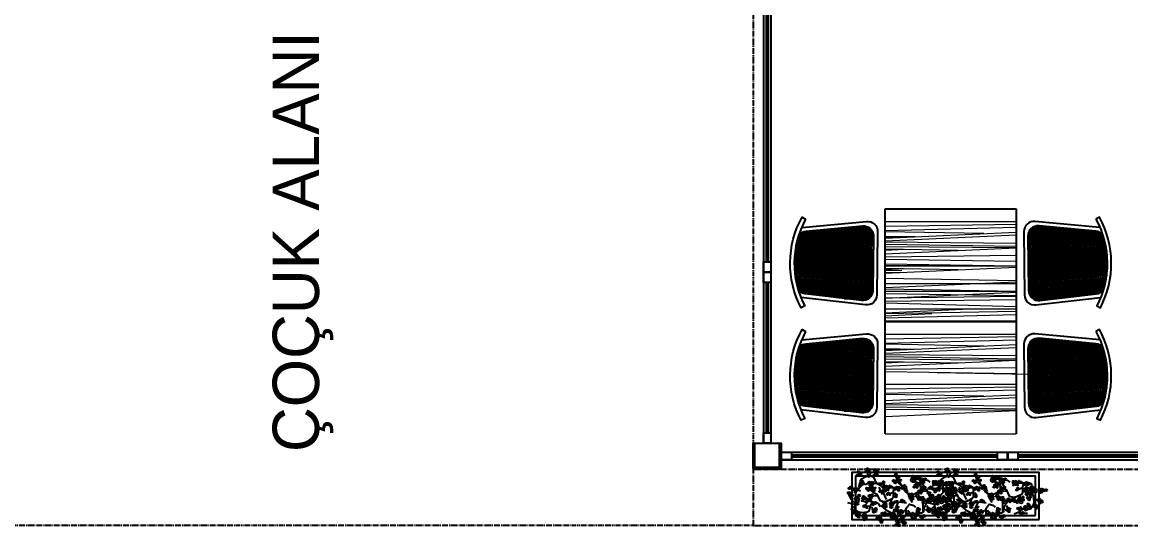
# Model space of a CAD drawing. Header units: millimetres. Extents: x 7703 to 16070, y -6855 to 95.
# Drawn here: x 12702 to 13294, y -5851 to -5581 of the extents above; entities that cross this region are included whole.
import ezdxf

# ---------------------------------------------------------------- set-up
doc = ezdxf.new("R2010")
doc.units = ezdxf.units.MM
doc.linetypes.add('BORDER', pattern=[1.75, 0.5, -0.25, 0.5, -0.25, 0, -0.25])
doc.layers.add('AHŞAP İNCE', color=7, linetype='Continuous', lineweight=9, true_color=0x433223)
for name, color, linetype in [('bougainvil', 7, 'Continuous'), ('Fitout_Tip_kesit$0$A_elev 5', 46, 'Continuous'), ('MASA-TR', 165, 'Continuous'), ('S-HOLE', 136, 'Continuous'), ('TEF', 6, 'Continuous')]:
    doc.layers.add(name, color=color, linetype=linetype)
doc.layers.add('TEFRIS', color=9, linetype='Continuous', lineweight=0)
doc.layers.add('TEFRIŞ', color=34, linetype='Continuous', lineweight=20)
doc.styles.get("Standard").update_dxf_attribs({"font": 'stylu.ttf', "height": 10})

# ---------------------------------------------------------------- blocks, each defined once
blk = doc.blocks.new('*X23')
at = {"color": 0}
for p, q in [((20390.44, 15944.06), (20427.05, 15944.06)), ((20390.77, 15945), (20426.72, 15945)), ((20391.34, 15945.94), (20426.15, 15945.94)), ((20392.29, 15946.88), (20425.21, 15946.88)), ((20392.5, 15921.75), (20392.5, 15947.02)), ((20394.46, 15947.81), (20423.03, 15947.81)), ((20396.25, 15910.63), (20396.25, 15947.88)), ((20400, 15909.73), (20400, 15947.88)), ((20403.75, 15909.16), (20403.75, 15947.88)), ((20407.5, 15908.9), (20407.5, 15947.88)), ((20411.25, 15908.95), (20411.25, 15947.88)), ((20415, 15909.31), (20415, 15947.88)), ((20418.75, 15910), (20418.75, 15947.88)), ((20422.5, 15911.09), (20422.5, 15947.87)), ((20426.25, 15933.65), (20426.25, 15945.81)), ((20390.31, 15943.12), (20427.19, 15943.12)), ((20390.35, 15942.19), (20427.15, 15942.19)), ((20390.45, 15941.25), (20427.05, 15941.25)), ((20390.55, 15940.31), (20426.95, 15940.31)), ((20390.64, 15939.38), (20426.85, 15939.38)), ((20390.74, 15938.44), (20426.75, 15938.44)), ((20390.84, 15937.5), (20426.66, 15937.5)), ((20390.94, 15936.56), (20426.56, 15936.56)), ((20391.04, 15935.62), (20426.46, 15935.62)), ((20391.14, 15934.69), (20426.36, 15934.69)), ((20391.24, 15933.75), (20426.26, 15933.75)), ((20391.34, 15932.81), (20426.16, 15932.81)), ((20391.43, 15931.88), (20426.06, 15931.88)), ((20391.53, 15930.94), (20425.96, 15930.94)), ((20391.63, 15930), (20425.87, 15930)), ((20391.73, 15929.06), (20425.77, 15929.06)), ((20391.83, 15928.12), (20425.67, 15928.12)), ((20391.93, 15927.19), (20425.57, 15927.19)), ((20392.03, 15926.25), (20425.47, 15926.25)), ((20392.12, 15925.31), (20425.37, 15925.31)), ((20392.22, 15924.38), (20425.27, 15924.38)), ((20392.32, 15923.44), (20425.18, 15923.44)), ((20392.42, 15922.5), (20425.08, 15922.5)), ((20392.52, 15921.56), (20424.98, 15921.56)), ((20392.62, 15920.62), (20424.88, 15920.62)), ((20392.72, 15919.69), (20424.78, 15919.69)), ((20392.82, 15918.75), (20424.68, 15918.75)), ((20392.91, 15917.81), (20424.58, 15917.81)), ((20393.01, 15916.88), (20424.48, 15916.88)), ((20393.11, 15915.94), (20424.39, 15915.94)), ((20393.21, 15915), (20424.29, 15915)), ((20393.32, 15914.06), (20424.18, 15914.06)), ((20393.57, 15913.12), (20423.93, 15913.12)), ((20394.04, 15912.19), (20423.46, 15912.19)), ((20394.82, 15911.25), (20422.68, 15911.25)), ((20397.43, 15910.31), (20420.07, 15910.31)), ((20402.08, 15909.38), (20415.42, 15909.38))]:
    blk.add_line(p, q, dxfattribs=at)
blk = doc.blocks.new('CHAI1A')
for points in [[(-17.2, -101.45), (-20.57, -69.45, -0.445276), (-15.6, -63.93), (15.73, -63.93, -0.445276), (20.71, -69.45), (17.34, -101.45, -0.003866), (17.33, -101.53)], [(-15.4, -99.45), (-18.35, -71.45, -0.445276), (-13.38, -65.93), (13.51, -65.93, -0.445276), (18.49, -71.45), (15.54, -99.45, -0.201793), (13.67, -102.85)], [(-17.2, -101.53, -0.003866), (-17.2, -101.45)], [(-13.53, -102.85, -0.201793), (-15.4, -99.45)]]:
    blk.add_lwpolyline(points, format="xyb")
at = {"elevation": 91}
blk.add_lwpolyline([(-21.39, -99.55, 0.250487), (21.53, -99.55), (22.47, -101.32, -0.250487), (-22.34, -101.32)], format="xyb", close=True, dxfattribs=at)
at = {"layer": 'MASA-TR'}
blk.add_blockref('*X23', (-20408.68, -16013.81), dxfattribs=at)
blk = doc.blocks.new('BAR-TABU')
at = {"layer": 'TEF', "rotation": 89.26744087798987}
blk.add_blockref('CHAI1A', (-58.69, -27.54), dxfattribs=at)
blk = doc.blocks.new('begonvil')
at = {"layer": 'bougainvil', "color": 106}
blk.add_line((14904.5, 22014.6), (14905.3, 22030.4), dxfattribs=at)
at = {"layer": 'bougainvil', "color": 232}
for points in [[(14842.5, 22058.9), (14842.1, 22065.2)], [(14848.2, 22059.2), (14852.6, 22062.5)], [(14837.9, 22049.1), (14835.8, 22053.4)], [(14907.4, 22053), (14895.4, 22052.2)], [(14821.2, 22045.7), (14831.2, 22046.4)], [(14862.7, 22031), (14859, 22040)], [(14873.8, 22044.4), (14863.8, 22043.7)], [(14870.7, 22038.8), (14864.1, 22036.2)], [(14872.5, 22038.7), (14874.6, 22034.5)], [(14884.9, 22043.7), (14881.3, 22042.1)], [(14886.2, 22045.4), (14886.5, 22040.1)], [(14892, 22027.8), (14891.3, 22036.7)], [(14903.7, 22046.2), (14895.7, 22043.1)], [(14905.8, 22046.1), (14908.4, 22041.1)], [(14931.8, 22046.8), (14921.8, 22046.2)], [(14928.7, 22041.2), (14922.1, 22038.6)], [(14939.8, 22040.7), (14933.6, 22035.2)], [(14940.6, 22043.3), (14936.8, 22034)], [(14950.2, 22039.7), (14955.1, 22037.7)], [(14951.2, 22037.8), (14951, 22033.9)], [(14825.2, 22025.5), (14820.2, 22021.2)], [(14825.2, 22024.2), (14823.8, 22019.1)], [(14843.3, 22024.1), (14836.2, 22023.8)], [(14845, 22023.4), (14845.6, 22018.7)], [(14864, 22030), (14859.6, 22026.7)], [(14876.1, 22026.9), (14871.4, 22026.5)], [(14895.2, 22036.1), (14891.5, 22033.4)], [(14921, 22031.5), (14917.3, 22028.7)], [(14925, 22032.4), (14925.4, 22026)], [(14832.9, 22017.4), (14828.6, 22016)], [(14857.8, 22013.7), (14854.1, 22010.4)], [(14855.3, 22011.5), (14855.6, 22006.2)], [(14870.8, 22015.4), (14867, 22010.3)], [(14869, 22012.3), (14871.7, 22008.7)], [(14884.5, 22017.4), (14877.9, 22014.8)], [(14886.3, 22017.3), (14888.4, 22013.1)], [(14899.6, 22013.9), (14892.4, 22012.5)], [(14931.9, 22020.2), (14936.8, 22018.2)], [(14932.9, 22018.3), (14932.7, 22014.4)], [(14854, 22009.8), (14850.4, 22008.2)], [(14877.9, 22007.2), (14873.5, 22003.9)], [(14881.6, 22007.9), (14881.9, 22002.6)], [(14904.3, 22010), (14894.2, 22009.4)]]:
    blk.add_lwpolyline(points, dxfattribs=at)
at = {"layer": 'bougainvil', "color": 106}
for points in [[(14843, 22057.4), (14846.9, 22064.3)], [(14861.7, 22042.4), (14856.7, 22047.4), (14852.1, 22049.9), (14849, 22057.8), (14844.3, 22059.1), (14840.8, 22058.8), (14834.7, 22056.1), (14832.9, 22054.5), (14832.5, 22046.8), (14828.7, 22042.3), (14824.7, 22043.7), (14821.9, 22046.2)], [(14848.3, 22040.3), (14844.6, 22049.3)], [(14850.1, 22050.5), (14858.3, 22050.7)], [(14874.3, 22052.5), (14879.3, 22047.5), (14883.9, 22044.9), (14887, 22037.1), (14891.7, 22035.7), (14895.2, 22036.1), (14901.2, 22038.7), (14903.1, 22040.4), (14903.5, 22048), (14907.2, 22052.6), (14911.3, 22051.2), (14914.1, 22048.7)], [(14880.4, 22047.3), (14876.8, 22056.3)], [(14901.1, 22053.3), (14893.5, 22056.5)], [(14907.7, 22042.5), (14903.3, 22053.3)], [(14926.5, 22047.1), (14920.2, 22049.8)], [(14818.4, 22039.7), (14821.6, 22033.3), (14825.1, 22029.4), (14825.5, 22021), (14829.5, 22018.2), (14832.9, 22017.4), (14839.5, 22017.9), (14841.8, 22018.9), (14844.6, 22026), (14849.6, 22029), (14853, 22026.4), (14854.9, 22023.1)], [(14826.5, 22045.5), (14832.8, 22042.8)], [(14842.1, 22045.4), (14847.1, 22040.5), (14851.7, 22037.9), (14854.8, 22030.1), (14859.5, 22028.7), (14863, 22029.1), (14869.1, 22031.7), (14870.9, 22033.4), (14871.3, 22041), (14875.1, 22045.5), (14879.1, 22044.1), (14881.9, 22041.6)], [(14854.4, 22046), (14858, 22036.9)], [(14868.5, 22044.7), (14862.2, 22047.3)], [(14884.7, 22042.8), (14876.4, 22042.6)], [(14899.5, 22037.6), (14896.2, 22031.9)], [(14900.1, 22047.9), (14905.1, 22042.9), (14909.7, 22040.3), (14912.8, 22032.5), (14917.5, 22031.1), (14921, 22031.5), (14927, 22034.1), (14928.9, 22035.8), (14929.3, 22043.4), (14933.1, 22047.9), (14937.1, 22046.5), (14939.9, 22044)], [(14910.5, 22038.1), (14902.3, 22038)], [(14917.4, 22011.4), (14924.1, 22013.8), (14928.4, 22016.8), (14936.8, 22016.2), (14940, 22019.9), (14941.2, 22023.2), (14941.4, 22029.8), (14940.7, 22032.1), (14934, 22035.8), (14931.6, 22041.1), (14934.6, 22044.2), (14938, 22045.7)], [(14938, 22037.3), (14943.7, 22037.5)], [(14825.1, 22027.1), (14817.3, 22029.6)], [(14848.1, 22028.4), (14838.4, 22031)], [(14852.5, 22035.7), (14844.3, 22035.5)], [(14855.9, 22024.1), (14861, 22019.1), (14865.6, 22016.5), (14868.7, 22008.7), (14873.4, 22007.3), (14876.9, 22007.7), (14882.9, 22010.3), (14884.7, 22012), (14885.1, 22019.6), (14888.9, 22024.1), (14893, 22022.8), (14895.8, 22020.3)], [(14856.1, 22015), (14859.5, 22013.6), (14864.2, 22013.4), (14872.1, 22017.1), (14872.8, 22020.6), (14876.1, 22026.3), (14877.3, 22027.4)], [(14869.1, 22031.8), (14865.3, 22024.9)], [(14877.3, 22027.4), (14885.5, 22025.8)], [(14892.5, 22026), (14888.3, 22034.5)], [(14896.2, 22016.4), (14901.9, 22013.2), (14905.5, 22014.8), (14906.3, 22019.4), (14908.9, 22024), (14910.8, 22026.9), (14914.4, 22028.4), (14918.5, 22027), (14921.4, 22026.3)], [(14925.3, 22032.9), (14922.1, 22027.2)], [(14937, 22035.5), (14936.4, 22027)], [(14837.4, 22017.4), (14832.5, 22013)], [(14837.5, 22016.1), (14836.1, 22010.9)], [(14866.4, 22014.3), (14858.1, 22014.2)], [(14880.1, 22005.1), (14875.8, 22015.9)], [(14909, 22021.8), (14910.5, 22015.8)], [(14932.8, 22010.9), (14923, 22011.4)], [(14931.8, 22016.9), (14923.6, 22016.7)], [(14881.2, 22009.2), (14877.9, 22003.4)]]:
    blk.add_lwpolyline(points, dxfattribs=at)
at = {"layer": 'bougainvil', "color": 222}
for points in [[(14838.8, 22049.7), (14846.7, 22052.8)], [(14899.9, 22036.4), (14900.3, 22031.1)], [(14930.5, 22041.1), (14932.6, 22036.9)], [(14829, 22032.7), (14825.1, 22032.4)], [(14830.8, 22033.9), (14829.3, 22028.7)], [(14843.2, 22030.3), (14838.1, 22034.9)], [(14867.8, 22029.3), (14868.1, 22024)], [(14944.2, 22027.5), (14948.7, 22021.1)], [(14945.7, 22027.4), (14951.7, 22025)], [(14941.2, 22023.2), (14942.1, 22018.7)]]:
    blk.add_lwpolyline(points, dxfattribs=at)
at = {"layer": 'bougainvil', "color": 7}
blk.add_lwpolyline([(14899, 22010.3), (14892.7, 22013)], dxfattribs=at)
at = {"layer": 'bougainvil', "color": 232}
for centre, radius in [((14831.3, 22064.7), 0.986), ((14833.8, 22061.9), 1.36), ((14840.6, 22064.7), 0.986), ((14843.8, 22064.7), 0.986), ((14851.2, 22063.6), 1.36), ((14830.3, 22060.9), 0.986), ((14832.4, 22048.6), 1.03), ((14833.3, 22051.1), 0.899), ((14834.2, 22049.3), 0.623), ((14836.3, 22051.1), 0.986), ((14856.6, 22049.2), 0.822), ((14859.5, 22050), 1.14), ((14860.2, 22051.4), 0.986), ((14871.9, 22052.4), 0.986), ((14873.6, 22050.1), 0.986), ((14875, 22059.1), 1.28), ((14874.7, 22052), 0.986), ((14875.9, 22055.8), 0.748), ((14876.9, 22053.6), 1.08), ((14878, 22056.6), 1.23), ((14879.8, 22052.7), 0.898), ((14893.9, 22052), 1.81), ((14894.1, 22053.8), 1.08), ((14894.6, 22056.2), 1.27), ((14894.2, 22050.2), 0.568), ((14896.5, 22054.7), 1.4), ((14896.7, 22050.4), 0.748), ((14899, 22048.4), 0.986), ((14899.5, 22055.8), 0.763), ((14901.8, 22053.9), 1.21), ((14902.1, 22055.2), 1.28), ((14903, 22051.8), 0.748), ((14904.1, 22049.7), 1.08), ((14906.9, 22048.8), 0.898), ((14906.9, 22050.5), 0.763), ((14908.9, 22052.3), 1.2), ((14918.5, 22049.2), 0.882), ((14925.2, 22049.2), 0.636), ((14818.8, 22040.9), 1.03), ((14819.9, 22046.3), 0.997), ((14821.6, 22047.8), 0.636), ((14822.6, 22047), 1.07), ((14825.9, 22045), 1.01), ((14826.7, 22041.8), 0.882), ((14827.1, 22043.5), 0.748), ((14843.1, 22036.2), 1.14), ((14846, 22037.1), 0.822), ((14847.8, 22044.2), 1.51), ((14848.6, 22042.2), 0.974), ((14850.2, 22045.3), 0.394), ((14855.1, 22040.7), 0.748), ((14857.4, 22040), 0.899), ((14859.3, 22041.3), 0.822), ((14860.1, 22045), 0.748), ((14860.2, 22042.9), 0.822), ((14860.5, 22046.7), 0.882), ((14860.3, 22042.5), 0.394), ((14861.6, 22041), 0.822), ((14862.6, 22043.6), 1.51), ((14864, 22036.8), 0.836), ((14864.9, 22042.3), 0.623), ((14865.2, 22038.5), 0.899), ((14866.9, 22036.2), 0.514), ((14867.2, 22046.8), 0.636), ((14869.1, 22045.2), 1.01), ((14874.3, 22035.9), 0.705), ((14877.3, 22041), 0.822), ((14884.3, 22046), 1.14), ((14884.8, 22041), 0.822), ((14886.2, 22039), 1.14), ((14889.2, 22035.8), 0.822), ((14892.4, 22035.9), 0.822), ((14895.6, 22043.9), 1), ((14897, 22045.9), 1.08), ((14899.1, 22043.1), 0.617), ((14900.7, 22046.1), 0.986), ((14901.1, 22038.7), 1.14), ((14901.8, 22048.1), 0.986), ((14903.2, 22036.4), 0.822), ((14904, 22039.5), 0.822), ((14905.8, 22041), 1.01), ((14908, 22042.8), 0.846), ((14918.2, 22044.9), 0.394), ((14919.8, 22048.1), 0.974), ((14920.6, 22046.1), 1.51), ((14922.9, 22044.7), 0.623), ((14927.1, 22047.6), 1.01), ((14930.4, 22045.6), 1.07), ((14931.3, 22044.8), 0.636), ((14933.1, 22046.3), 0.997), ((14939.5, 22041.6), 1.21), ((14942.1, 22039.6), 1.21), ((14942, 22037.8), 0.846), ((14943.8, 22036.2), 1.21), ((14944.2, 22038), 1.06), ((14948.8, 22038.3), 1.14), ((14953.5, 22036.6), 0.822), ((14956, 22037), 1.14), ((14825.8, 22034), 0.822), ((14834.2, 22030.9), 0.473), ((14836.1, 22024.6), 1), ((14838, 22025.6), 0.899), ((14839.4, 22028.8), 0.748), ((14842.6, 22032.8), 0.636), ((14843.9, 22030.6), 1.01), ((14845.2, 22033.9), 0.822), ((14846.4, 22028), 1.28), ((14846.8, 22025.7), 0.636), ((14849, 22027.5), 1.2), ((14858.3, 22024), 0.986), ((14859.3, 22027.8), 0.986), ((14861, 22025.6), 1.36), ((14861.6, 22022.9), 0.986), ((14872.4, 22027.7), 0.822), ((14873.7, 22033.9), 1.01), ((14890.4, 22033.4), 0.822), ((14891.3, 22034.2), 0.822), ((14892.7, 22032.4), 1.14), ((14893.6, 22033.5), 0.822), ((14913.2, 22025.7), 0.822), ((14915.2, 22027.2), 0.986), ((14917.1, 22029.6), 0.822), ((14917.9, 22028.8), 1.36), ((14918.5, 22026.1), 0.986), ((14932.7, 22033.9), 0.748), ((14933.4, 22033), 1.06), ((14934.4, 22029.3), 1.08), ((14935.2, 22033.9), 1.17), ((14935.6, 22027.1), 1), ((14937.8, 22033.7), 1.81), ((14937.9, 22030), 0.617), ((14940.5, 22035.5), 0.748), ((14949.5, 22034.8), 0.822), ((14822.6, 22020), 0.822), ((14823.2, 22017.6), 1.14), ((14825.1, 22019.2), 0.822), ((14826.8, 22014.2), 0.822), ((14828.6, 22016.9), 0.822), ((14829.3, 22014.7), 1.14), ((14839.2, 22022.7), 0.617), ((14847.1, 22017.6), 1.21), ((14847.9, 22020), 0.846), ((14849, 22018), 1.06), ((14849.6, 22020.6), 1.21), ((14850.5, 22010), 0.822), ((14853.5, 22012.1), 1.14), ((14856.9, 22014.9), 1.14), ((14859.9, 22015.7), 0.822), ((14863.5, 22012.5), 0.822), ((14867.3, 22009.8), 0.822), ((14869.1, 22009.4), 1.36), ((14870.9, 22013.8), 0.986), ((14871.6, 22017.9), 1.14), ((14871.5, 22011.1), 0.986), ((14874.2, 22010.7), 0.986), ((14874.5, 22017.8), 1.28), ((14876.5, 22012.3), 1.08), ((14879.3, 22011.4), 0.898), ((14880.8, 22014.8), 0.514), ((14887.5, 22012.6), 1.01), ((14888.1, 22014.5), 0.705), ((14890.6, 22010.7), 0.748), ((14890.9, 22012.4), 0.882), ((14892.4, 22013.5), 0.822), ((14897.2, 22011.8), 0.822), ((14898.1, 22011.2), 1.21), ((14898, 22016.6), 0.822), ((14898.6, 22018.8), 0.822), ((14899.1, 22016.3), 1.36), ((14900.4, 22017.4), 0.822), ((14905.2, 22009.6), 1.2), ((14909.1, 22016.3), 0.986), ((14911.3, 22018.2), 0.822), ((14911.5, 22014.6), 0.986), ((14912.3, 22017.3), 0.986), ((14922.4, 22017.4), 1.14), ((14924.2, 22012.5), 1.03), ((14926, 22010.7), 0.899), ((14927.7, 22012.5), 0.748), ((14930.5, 22018.8), 1.14), ((14931.2, 22015.2), 0.822), ((14934.2, 22021.9), 0.822), ((14935.6, 22019.9), 1.14), ((14853.9, 22007.1), 0.822), ((14855.3, 22005.1), 1.14), ((14856.6, 22007.2), 0.822), ((14873.1, 22008.8), 0.986), ((14890.7, 22008.2), 0.394), ((14895.3, 22007.9), 0.623), ((14902, 22008.7), 1.28), ((14903.1, 22007.8), 0.763)]:
    blk.add_circle(centre, radius, dxfattribs=at)
at = {"layer": 'bougainvil', "color": 222}
for centre, radius in [((14842.2, 22067.2), 1.36), ((14850.6, 22066.3), 0.986), ((14852.9, 22061.4), 0.986), ((14853.9, 22065.2), 0.986), ((14843.4, 22051.8), 1.28), ((14843.3, 22052), 0.74), ((14845.4, 22050), 1.08), ((14846.4, 22049.3), 1.23), ((14847.6, 22051.1), 1.2), ((14820.5, 22038.1), 1.07), ((14820.7, 22041), 0.623), ((14823.6, 22038), 0.748), ((14830.9, 22037.3), 1.07), ((14836.1, 22035.6), 1.06), ((14840.4, 22045.1), 0.986), ((14842, 22042.8), 0.986), ((14843.1, 22044.8), 0.986), ((14844.3, 22048.5), 0.748), ((14845.4, 22046.4), 1.08), ((14845.8, 22045.5), 0.748), ((14847.5, 22045.5), 0.748), ((14872.4, 22043.1), 1.07), ((14873.4, 22042.3), 0.636), ((14875.1, 22043.9), 0.997), ((14875.3, 22043.3), 1.14), ((14878.2, 22044.1), 0.822), ((14881.4, 22043.9), 0.822), ((14918.1, 22047.4), 0.748), ((14921.9, 22039.2), 0.836), ((14923.2, 22040.9), 0.899), ((14924, 22040.6), 0.617), ((14931.8, 22037.3), 1.28), ((14932.1, 22037.9), 1.21), ((14933.2, 22039.5), 1.28), ((14933, 22040.4), 0.997), ((14932.8, 22040.3), 0.846), ((14934.5, 22040.2), 0.763), ((14936.8, 22040.4), 0.763), ((14828.1, 22030.2), 0.822), ((14828.7, 22027.8), 1.14), ((14829.2, 22035), 1.14), ((14835.1, 22033.8), 0.898), ((14837.3, 22031.3), 1.81), ((14837.2, 22033.9), 1.17), ((14867.9, 22022.1), 1.36), ((14867.9, 22024.6), 1.18), ((14869.4, 22024.6), 0.986), ((14870.7, 22026.6), 0.986), ((14874.5, 22028.2), 0.822), ((14880.3, 22029), 1.14), ((14882.7, 22027.9), 0.822), ((14890.4, 22031.1), 0.822), ((14893, 22030.1), 1.14), ((14893.2, 22030.2), 0.822), ((14898.8, 22031.5), 0.822), ((14900.2, 22029.4), 1.14), ((14901.5, 22031.5), 0.822), ((14901.8, 22031.2), 0.822), ((14903, 22028.8), 0.822), ((14905, 22031.3), 0.822), ((14905.6, 22025.5), 1.14), ((14906.2, 22028.9), 0.822), ((14909.2, 22027.1), 0.822), ((14911.6, 22028.8), 1.14), ((14921.7, 22024.8), 0.986), ((14922.8, 22026.8), 0.986), ((14924.4, 22027.6), 1.18), ((14925.8, 22028.4), 1.08), ((14926.4, 22024.6), 1.63), ((14928.2, 22027.6), 1.18), ((14928.7, 22030.6), 0.986), ((14929.1, 22027), 0.568), ((14948, 22026.9), 0.822), ((14949.4, 22024.8), 1.14), ((14950.4, 22023.7), 0.986), ((14829.1, 22012.4), 0.822), ((14834.7, 22012.3), 0.986), ((14835.5, 22009.4), 1.36), ((14837.7, 22011.2), 0.986), ((14875.4, 22021.5), 0.822), ((14875.4, 22014.5), 0.748), ((14877.5, 22015.3), 1.23), ((14879, 22016.6), 1), ((14879, 22017.1), 0.899), ((14941.2, 22018.8), 0.822), ((14943.5, 22019.3), 1.14), ((14943.7, 22016.7), 0.822), ((14945.7, 22018.8), 0.822), ((14872.2, 22001.2), 0.986), ((14873.2, 22005), 0.986), ((14874.9, 22002.8), 1.36), ((14875.5, 22000.1), 0.986), ((14880.5, 22003.1), 0.822), ((14881.9, 22001), 1.14), ((14883.1, 22003.1), 0.822)]:
    blk.add_circle(centre, radius, dxfattribs=at)
at = {"layer": 'bougainvil', "color": 7}
for centre, radius in [((14833.5, 22051.5), 0.986), ((14834.6, 22053.5), 0.986), ((14834.7, 22050.9), 0.846), ((14835.4, 22053.3), 1.21), ((14905.1, 22052.6), 1.23), ((14905.7, 22051.4), 1.28), ((14827.8, 22043.4), 0.636), ((14861.8, 22045.7), 0.974), ((14859, 22012.6), 0.822), ((14860.1, 22012.7), 0.822), ((14892.2, 22011.3), 0.974), ((14893, 22009.3), 1.51), ((14893.9, 22011.7), 0.822), ((14897.7, 22012.4), 0.636), ((14872.3, 22008.8), 0.986)]:
    blk.add_circle(centre, radius, dxfattribs=at)
at = {"layer": 'bougainvil', "color": 106}
for centre in [(14924.5, 22015.1), (14925.3, 22018.3)]:
    blk.add_circle(centre, 0.822, dxfattribs=at)

msp = doc.modelspace()

# ---------------------------------------------------------------- linework, layer by layer
at = {"color": 0, "linetype": 'BORDER'}
for p, q in [((13092.11, -5524.11), (13092.11, -5849.11)), ((13092.11, -5819.11), (14943.67, -5819.11)), ((13092.11, -5849.11), (12680.11, -5849.11)), ((13092.11, -5849.11), (14943.67, -5849.11))]:
    msp.add_line(p, q, dxfattribs=at)
for p, q in [((13097.61, -5530.14), (13097.61, -5713.94)), ((13101.61, -5535.57), (13101.61, -5708.45)), ((13097.61, -5713.99), (13097.61, -5805.16)), ((13101.61, -5719.42), (13101.61, -5799.67)), ((13107.16, -5813.97), (13228.01, -5813.97)), ((13112.6, -5809.97), (13222.53, -5809.97)), ((13228.01, -5813.97), (13372.17, -5813.97)), ((13233.45, -5809.97), (13366.68, -5809.97))]:
    msp.add_line(p, q)
at = {"color": 4}
for p, q in [((13099.05, -5535.6), (13099.05, -5708.44)), ((13099.61, -5535.57), (13099.61, -5708.45)), ((13100.22, -5535.57), (13100.22, -5708.45)), ((13099.05, -5550.05), (13099.05, -5708.44)), ((13099.05, -5719.45), (13099.05, -5799.66)), ((13099.61, -5719.42), (13099.61, -5799.67)), ((13100.22, -5719.42), (13100.22, -5799.67)), ((13099.05, -5733.9), (13099.05, -5799.66)), ((13112.6, -5811.36), (13222.53, -5811.36)), ((13112.6, -5811.97), (13222.53, -5811.97)), ((13112.63, -5812.53), (13222.51, -5812.53)), ((13112.63, -5812.53), (13222.51, -5812.53)), ((13233.45, -5811.36), (13366.68, -5811.36)), ((13233.45, -5811.97), (13366.68, -5811.97)), ((13233.48, -5812.53), (13366.67, -5812.53)), ((13233.48, -5812.53), (13366.67, -5812.53))]:
    msp.add_line(p, q, dxfattribs=at)
for points in [[(13101.61, -5708.45), (13101.61, -5713.94), (13097.61, -5713.94), (13097.61, -5708.45)], [(13101.61, -5713.94), (13101.61, -5719.42), (13097.61, -5719.42), (13097.61, -5713.94)], [(13101.61, -5713.94), (13101.61, -5719.42), (13097.61, -5719.42), (13097.61, -5713.94)], [(13101.61, -5799.67), (13101.61, -5805.16), (13097.61, -5805.16), (13097.61, -5799.67)], [(13107.11, -5809.97), (13112.6, -5809.97), (13112.6, -5813.97), (13107.11, -5813.97)], [(13107.11, -5809.97), (13112.6, -5809.97), (13112.6, -5813.97), (13107.11, -5813.97)], [(13222.53, -5809.97), (13228.01, -5809.97), (13228.01, -5813.97), (13222.53, -5813.97)], [(13227.96, -5809.97), (13233.45, -5809.97), (13233.45, -5813.97), (13227.96, -5813.97)], [(13227.96, -5809.97), (13233.45, -5809.97), (13233.45, -5813.97), (13227.96, -5813.97)]]:
    msp.add_lwpolyline(points, close=True)
at = {"color": 0}
for points in [[(13092.11, -5819.11), (13092.11, -5805.16), (13107.11, -5805.16), (13107.11, -5819.11)], [(13093.11, -5818.11), (13093.11, -5805.16), (13106.11, -5805.16), (13106.11, -5818.11)]]:
    msp.add_lwpolyline(points, close=True, dxfattribs=at)
at = {"layer": 'AHŞAP İNCE'}
for p, q in [((13162.59, -5686.95), (13232.59, -5686.95)), ((13162.59, -5689.45), (13232.59, -5688.31)), ((13162.59, -5691.78), (13232.59, -5690.01)), ((13162.59, -5692.24), (13215.26, -5693.15)), ((13162.59, -5695.72), (13232.59, -5692.55)), ((13162.59, -5697.22), (13232.59, -5694.05)), ((13162.59, -5694.65), (13178.79, -5694.93)), ((13162.59, -5695.34), (13173.06, -5694.83)), ((13162.59, -5697.8), (13232.59, -5698.41)), ((13162.59, -5698.98), (13232.59, -5700.15)), ((13162.59, -5700.21), (13232.59, -5700.82)), ((13162.59, -5704.13), (13232.59, -5700.95)), ((13162.59, -5701.55), (13201.56, -5702.22)), ((13162.59, -5702.24), (13173.06, -5701.73)), ((13162.59, -5705.72), (13232.59, -5704.82)), ((13162.59, -5706.94), (13232.59, -5708.06)), ((13162.59, -5709.41), (13232.59, -5710.54)), ((13162.59, -5710.43), (13217.97, -5710.43)), ((13162.59, -5710.62), (13232.59, -5710.62)), ((13162.59, -5714.4), (13232.59, -5711.23)), ((13162.59, -5711.82), (13201.56, -5712.5)), ((13162.59, -5712.52), (13173.06, -5712.01)), ((13162.59, -5713.08), (13171.58, -5712.83)), ((13162.59, -5714.11), (13170.87, -5714)), ((13162.59, -5717.21), (13232.59, -5718.34)), ((13162.59, -5722.2), (13232.59, -5719.03)), ((13162.59, -5720.01), (13232.59, -5720.01)), ((13162.59, -5722.86), (13232.59, -5723.99)), ((13162.59, -5724.07), (13232.59, -5724.07)), ((13162.59, -5727.85), (13232.59, -5724.68)), ((13162.59, -5725.27), (13232.59, -5726.4)), ((13162.59, -5727.56), (13232.59, -5726.66)), ((13162.59, -5729.44), (13232.59, -5728.54)), ((13162.59, -5730.38), (13232.59, -5732.18)), ((13162.59, -5733.46), (13232.59, -5733.46)), ((13162.59, -5735.65), (13207.54, -5733.46)), ((13162.59, -5735.95), (13232.59, -5734.81)), ((13162.59, -5737.22), (13187.46, -5736.01)), ((13162.59, -5738.29), (13232.59, -5736.51)), ((13162.59, -5746.95), (13232.59, -5746.95)), ((13162.59, -5749.45), (13232.59, -5748.31)), ((13162.59, -5751.78), (13232.59, -5750.01)), ((13162.59, -5752.24), (13215.26, -5753.15)), ((13162.59, -5755.72), (13232.59, -5752.55)), ((13162.59, -5757.22), (13232.59, -5754.05)), ((13162.59, -5754.65), (13178.79, -5754.93)), ((13162.59, -5755.34), (13173.06, -5754.83)), ((13162.59, -5757.8), (13232.59, -5758.41)), ((13162.59, -5758.98), (13232.59, -5760.15)), ((13162.59, -5760.21), (13232.59, -5760.82)), ((13162.59, -5764.13), (13232.59, -5760.95)), ((13162.59, -5761.55), (13201.56, -5762.22)), ((13162.59, -5762.24), (13173.06, -5761.73)), ((13162.59, -5765.72), (13232.59, -5764.82)), ((13162.59, -5766.94), (13232.59, -5768.06)), ((13190.43, -5767.49), (13260.43, -5768.62)), ((13162.59, -5773.72), (13232.59, -5773.72)), ((13162.59, -5776.21), (13232.59, -5775.07)), ((13162.59, -5778.55), (13232.59, -5776.77)), ((13162.59, -5779), (13215.26, -5779.91)), ((13162.59, -5782.48), (13232.59, -5779.31)), ((13162.59, -5783.99), (13232.59, -5780.81)), ((13162.59, -5784.57), (13232.59, -5785.17)), ((13162.59, -5785.74), (13232.59, -5786.91)), ((13162.59, -5786.98), (13232.59, -5787.58)), ((13162.59, -5790.89), (13232.59, -5787.72))]:
    msp.add_line(p, q, dxfattribs=at)
at = {"layer": 'Fitout_Tip_kesit$0$A_elev 5'}
for points in [[(13244.78, -5845.8), (13244.78, -5820.8), (13144.78, -5820.8), (13144.78, -5845.8)], [(13242.78, -5843.8), (13242.78, -5822.8), (13146.78, -5822.8), (13146.78, -5843.8)]]:
    msp.add_lwpolyline(points, close=True, dxfattribs=at)
at = {"layer": 'S-HOLE', "color": 45}
for p, q in [((13162.59, -5740.18), (13162.59, -5680.18)), ((13162.59, -5680.18), (13232.59, -5680.18)), ((13232.59, -5680.18), (13232.59, -5740.18)), ((13162.59, -5800.18), (13162.59, -5740.18)), ((13162.59, -5740.18), (13232.59, -5740.18)), ((13232.59, -5740.18), (13162.59, -5740.18)), ((13232.59, -5740.18), (13232.59, -5800.18))]:
    msp.add_line(p, q, dxfattribs=at)
at = {"layer": 'TEFRIŞ', "ltscale": 25}
for points in [[(13232.59, -5680.18), (13162.59, -5680.18), (13162.59, -5740.18), (13232.59, -5740.18)], [(13232.59, -5740.18), (13162.59, -5740.18), (13162.59, -5800.18), (13232.59, -5800.18)]]:
    msp.add_lwpolyline(points, close=True, dxfattribs=at)

# ---------------------------------------------------------------- block references
at = {"layer": 'bougainvil', "color": 1, "xscale": 0.4576716776139869, "yscale": 0.4576716776139869, "zscale": 0.4576716776139869, "rotation": 2.943144917855127}
for p in [(6887.82, -16254.13), (6930.42, -16254.13)]:
    msp.add_blockref('begonvil', p, dxfattribs=at)
at = {"layer": 'TEFRIS', "yscale": 1.08, "zscale": 1.08}
for p, xscale, rotation in [((13164.09, -5739.75), 1.08, 180.0990327834596), ((13231.09, -5739.75), -1.08, 179.9009672165402), ((13164.09, -5799.75), 1.08, 180.0990327834596), ((13231.09, -5799.75), -1.08, 179.9009672165402)]:
    msp.add_blockref('BAR-TABU', p, dxfattribs=dict(at, xscale=xscale, rotation=rotation))

# ---------------------------------------------------------------- texts
msp.add_text('ÇOÇUK ALANI', height=24.7516, rotation=90).set_placement((12860.56, -5809.88))

doc.saveas('drawing.dxf')
